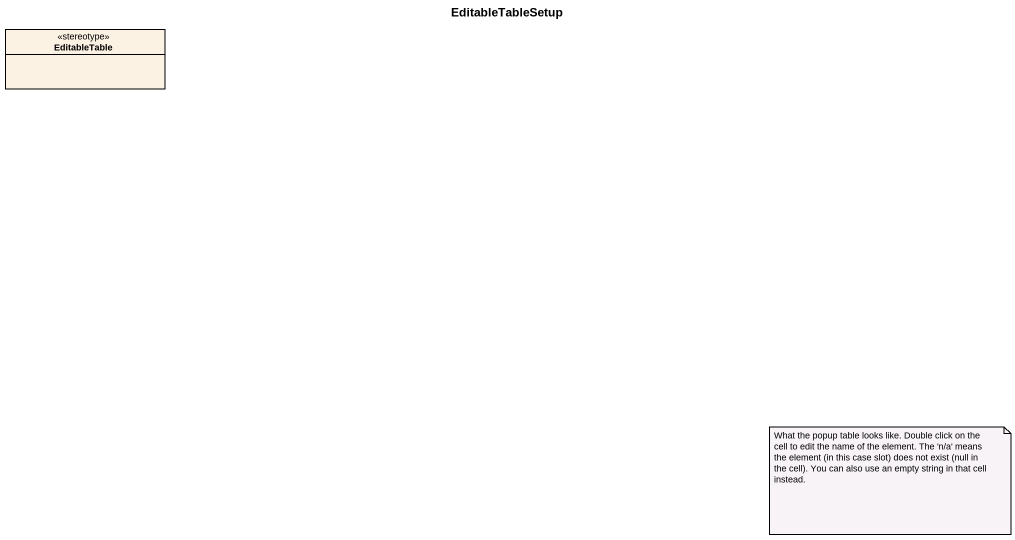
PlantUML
@startuml
title EditableTableSetup
hide circle
hide empty members
class EditableTable <<stereotype>>
note as N1
  What the popup table looks like. Double click on the cell to edit the name of the element. The 'n/a' means the element (in this case slot) does not exist (null in the cell). You can also use an empty string in that cell instead.
end note
@enduml
